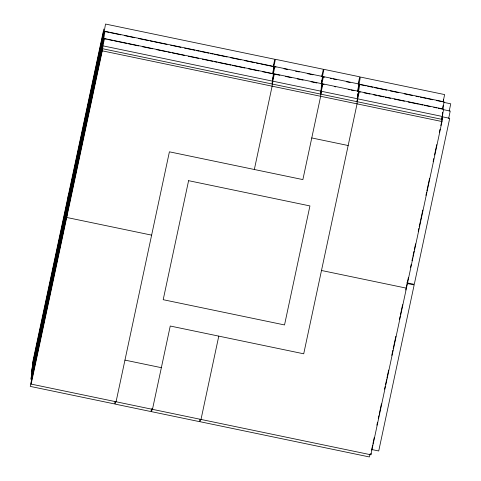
<?xml version="1.0" encoding="UTF-8"?>
<svg xmlns="http://www.w3.org/2000/svg" width="481" height="481" viewBox="0 0 481 481"><rect width="100%" height="100%" fill="white"/><g stroke="black" fill="none" stroke-linecap="round" stroke-linejoin="round"><path stroke-width="0.72" d="M31.139 384.091L32.696 362.319L103.818 29.064L102.255 50.836L31.139 384.091L370.869 454.785L441.991 121.537L442.616 112.831M32.744 366.035L32.846 364.574L31.289 371.879L32.756 372.186M68.26 195.695L66.697 217.46L151.629 235.137M102.928 45.845L102.718 48.755L271.969 83.977L273.731 73.785L104.479 38.564L102.928 45.845L272.18 81.067M103.241 41.498L105.002 31.307L274.254 66.528L272.697 73.809L262.44 71.675M103.758 34.247L105.519 24.05L274.771 59.271L273.22 66.552L260.762 63.961M272.745 77.477L272.126 86.183L254.341 169.498M273.01 73.852L273.268 70.22M273.424 68.043L273.683 64.418M272.793 81.169L272.583 84.109L320.502 94.078L322.282 83.79L274.362 73.821L272.793 81.169L320.713 91.137M273.106 76.852L273.262 74.645M273.623 69.595L273.785 67.388M321.332 86.851L320.659 96.284L302.874 179.599L169.408 151.822L116.071 401.761M321.542 83.953L321.801 80.321M322.06 76.695L322.216 74.519M321.332 91.258L321.116 94.21L356.902 101.653L358.688 91.324L322.907 83.874L321.332 91.258L357.112 98.701M321.639 86.953L321.795 84.734M322.156 79.696L322.318 77.483M357.786 93.705L357.058 103.86L303.715 353.8L170.25 326.028L152.471 409.337M357.942 91.528L358.255 87.169M358.459 84.271L358.616 82.095M357.726 98.858L357.515 101.786L441.835 119.33L443.602 109.097L359.289 91.552L357.726 98.858L442.045 116.408M358.038 94.529L359.806 84.295L444.125 101.84L442.562 109.151M358.555 87.271L360.329 77.038L444.642 94.583L443.085 101.894M370.869 454.785L370.971 453.336M406.535 286.712L406.427 288.161L321.494 270.484M406.854 282.804L414.279 284.349L449.711 118.326L442.286 116.781L441.762 121.164M442.875 109.199L443.133 105.573M443.392 101.942L443.548 99.765M32.606 364.219L68.037 198.196L67.827 201.106L32.395 367.129M68.164 197.589L103.595 31.572L103.385 34.482L67.953 200.505M32.179 369.576L103.295 36.322M32.083 371.476L67.514 205.453L67.304 208.363L31.878 374.386M67.647 204.846L103.072 38.829L102.868 41.739L67.436 207.762M30.772 379.136L32.329 371.831M31.656 376.833L102.778 43.579M31.566 378.727L66.997 212.71L66.787 215.62L31.355 381.643M67.124 212.103L102.555 46.08L102.345 48.996L66.913 215.019M31.499 380.549L30.249 386.393L114.568 403.938L115.031 401.749M115.741 401.431L115.169 404.112L150.95 411.562L151.527 408.874M152.2 408.73L151.575 411.67L199.489 421.639L199.964 419.438M200.589 419.546L200.12 421.729L369.372 456.95L369.991 454.04M201.004 419.438L218.783 336.123M321.753 76.629L323.322 69.276L275.403 59.307L273.833 66.655L276.016 67.106M321.23 83.88L322.799 76.533L274.885 66.564L273.316 73.912L279.852 75.27M358.153 84.187L359.728 76.81L323.947 69.36L322.372 76.744L324.561 77.2M357.636 91.444L359.211 84.067L323.424 76.617L321.849 84.001L324.038 84.458M442.286 113.907L442.598 112.44M441.817 118.987L442.286 116.781M371.56 450.138L372.655 444.997M372.967 443.53L374.224 437.65M376.888 425.162L377.513 422.222M378.3 418.554L378.926 415.614M379.238 414.141L381.433 403.86M384.572 389.165L385.197 386.231M385.509 384.758L386.61 379.617M386.922 378.15L388.648 370.069M391.781 355.375L392.881 350.234M393.193 348.761L395.857 336.273M399.464 319.378L400.09 316.438M400.402 314.971L402.597 304.689M405.736 289.995L406.361 287.055M406.649 285.72L408.369 277.639M410.57 267.352L411.195 264.412M411.976 260.738L412.608 257.804M412.92 256.331L414.015 251.19M414.327 249.723L415.584 243.843M418.248 231.355L418.873 228.421M419.192 226.948L420.286 221.807M420.598 220.34L422.793 210.053M425.932 195.358L426.557 192.424M426.869 190.951L429.539 178.463M433.14 161.568L433.772 158.628M434.553 154.96L436.748 144.673M439.412 132.185L440.043 129.245M440.824 125.571L441.45 122.637M449.182 111.159L450.751 103.818L444.005 102.411M448.665 118.416L450.228 111.069L443.482 109.668M103.968 31.331L109.097 32.401M110.564 32.702L120.821 34.836M124.483 35.6L134.74 37.734M138.402 38.498L148.659 40.632M150.126 40.939L153.06 41.546M154.521 41.853L166.979 44.444M170.641 45.208L180.898 47.342M184.566 48.106L194.823 50.24M196.284 50.541L199.218 51.154M200.679 51.461L208.742 53.138M210.209 53.439L213.137 54.052M214.604 54.353L227.056 56.95M230.724 57.708L240.981 59.842M244.643 60.606L254.9 62.74M256.367 63.047L259.295 63.654M284 68.771L287.632 69.529M295.617 71.188L299.248 71.946M307.233 73.605L313.041 74.814M330.405 78.415L331.866 78.716M333.327 79.022L336.243 79.63M346.47 81.758L350.12 82.516M358.766 84.349L366.101 85.871M367.568 86.177L372.697 87.247M374.164 87.548L386.628 90.145M390.295 90.909L398.358 92.586M404.226 93.807L412.289 95.485M415.957 96.248L418.891 96.855M420.358 97.162L426.22 98.383M427.687 98.689L432.822 99.759M436.483 100.523L442.352 101.744M103.445 38.588L106.379 39.195M107.846 39.502L112.975 40.572M114.436 40.873L126.894 43.464M128.361 43.771L138.618 45.905M142.28 46.669L152.537 48.803M156.199 49.567L166.456 51.701M167.923 52.008L170.857 52.615M172.318 52.922L184.776 55.513M188.438 56.277L198.695 58.411M202.363 59.175L212.62 61.309M214.081 61.61L217.015 62.223M218.476 62.524L230.934 65.121M232.401 65.422L244.853 68.013M248.521 68.777L258.778 70.911M285.66 76.479L291.468 77.688M297.276 78.896L303.084 80.105M311.069 81.77L316.877 82.979M334.265 86.58L335.726 86.887M348.142 89.472L349.603 89.773M351.058 90.079L353.98 90.687M358.249 91.6L360.449 92.063M364.111 92.821L369.979 94.042M373.647 94.805L376.575 95.418M378.042 95.725L383.91 96.946M385.377 97.246L390.506 98.316M394.173 99.08L404.437 101.214M408.104 101.978L418.368 104.112M419.835 104.419L422.769 105.032M424.236 105.333L430.098 106.554M433.766 107.317L436.7 107.93M438.167 108.237L441.829 108.995M102.255 50.836L441.991 121.537M311.766 137.945L348.166 145.521M407.401 283.549L414.153 284.956L378.721 450.974L371.296 449.428M124.958 360.107L161.357 367.682M188.594 180.676L163.197 299.699L284.53 324.946L309.932 205.928L188.594 180.676"/></g></svg>
